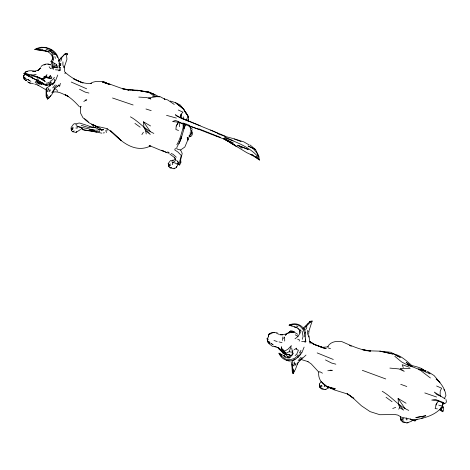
<?xml version="1.0" encoding="UTF-8"?>
<svg xmlns="http://www.w3.org/2000/svg" width="470" height="470" viewBox="0 0 470 470"><rect width="100%" height="100%" fill="white"/><g stroke="black" fill="none" stroke-linecap="round" stroke-linejoin="round"><path stroke-width="0.7" d="M67.398 54.749L67.333 53.662C64.384 53.515 62.927 56.447 60.824 57.922L59.185 60.812L59.402 65.036L60.918 63.509L59.338 65.806L60.947 64.925L59.455 65.894M292.405 371.271L292.416 369.538M307.68 330.334L307.644 333.9L308.89 337.031M300.447 354.204L298.333 356.113L297.886 357.464L300.753 354.421L300.982 352.03M38.058 83.155L37.177 82.438L37.206 80.834L36.666 80.194L38.299 80.793M52.963 58.333L52.493 57.087L52.364 59.261L50.989 61.364L56.529 64.466L58.004 67.874L53.38 67.292L52.452 62.099C53.727 59.514 53.703 56.142 51.747 53.897M445.125 398.913L440.096 395.746L440.231 391.064L441.624 388.214L436.589 385.993M35.943 79.371L35.926 79.9L36.801 80.388M177.29 164.206L178.406 163.954L179.593 165.041L180.827 162.72L180.885 160.881L180.069 160.1M282.922 353.088L282.394 350.297L282.294 352.253L282.946 353.058L282.969 352.306C284.808 355.467 289.15 353.293 291.394 355.96L287.305 354.233L289.755 354.821L287.082 354.515M268.382 336.878L268.464 334.763L270.321 333.301C280.038 331.473 269.157 332.449 268.464 334.763L268.388 336.708L267.312 338.741L267.636 339.916M60.037 69.366L59.725 70.177L58.691 70.788L59.978 70.659L60.037 69.366L58.997 62.915M178.676 164.435L178.718 163.66M278.44 348.452L278.487 347.677L282.846 351.913M292.416 332.143L292.475 331.091L290.413 331.567L288.286 332.819L293.262 331.955M52.781 57.998L52.323 55.572M54.567 79.16L54.931 81.992L52.523 85.005L52.769 83.595L54.538 81.663M187.982 121.272L188.094 119.339M81.234 106.302L80.458 106.761L80.487 112.959L82.926 117.682L87.714 121.595M292.581 367.346L292.346 370.889L292.129 368.715M54.32 89.635L51.694 94.793L47.564 99.135L46.777 96.285L46.307 90.311L47.123 87.72L50.178 85.64L50.167 84.4M80.605 129.438L76.087 132.37L72.592 131.747L71.399 130.454L71.099 127.593L73.238 124.544L74.178 123.733L77.65 123.722M292.922 372.357L292.839 373.368L293.574 373.386L294.079 371.294L292.745 368.515L292.199 364.52L292.581 361.113L293.468 359.944M300.083 330.416C300.453 334.099 297.915 336.961 294.995 338.799M178.624 121.759L176.232 126.042L175.874 129.52L178.553 130.478M308.661 334.211L308.937 331.52M106.878 130.936L107.154 128.739M56.065 67.856L56.529 64.466L54.367 67.386L54.05 63.397M282.382 340.433L282.887 336.908M305.994 355.067L298.92 361.659L297.434 363.927L295.424 369.455L292.839 373.368L292.228 371.241L292.369 367.217M304.378 336.914C305.324 333.541 303.814 329.84 301.323 327.508C298.409 323.495 293.309 324.617 289.138 325.158L295.918 327.384M415.186 419.792C425.244 417.953 436.219 414.94 442.499 406.28L443.087 402.69M188.012 120.761L188.693 116.725L186.461 113.693L188.517 117.353L188.693 116.725L187.559 117.406L185.967 120.808M305.206 338.224C308.144 328.683 297.939 320.452 289.138 325.158L291.659 325.845M191.302 130.977L191.707 131.418L191.366 132.851L191.883 134.391M436.606 403.043L435.149 408.612L437.341 408.859M179.593 165.041L179.094 164.312L181.244 155.453L178.059 152.157L174.74 149.889L175.363 148.273M49.896 84.512L49.638 85.869L50.178 85.64M305.576 339.763L305.841 341.537L304.983 342.289L305.576 339.763L305.324 338.459M50.754 84.976L50.907 84.206L52.769 83.595L46.953 85.481L44.133 84.723L37.224 80.112M58.527 61.564L58.774 60.319L63.015 56.241M225.142 136.094L180.38 117.77L181.109 114.145L182.971 112.171L178.253 110.009M442.952 408.201L443.263 406.809M176.861 144.69C180.721 138.333 181.925 130.883 184.305 123.963M299.173 341.097L299.449 339.88L297.639 339.205M414.881 421.038L417.137 419.034M60.372 83.302L59.62 86.504L58.879 85.017L54.021 89.453L51.806 92.784M43.587 78.754L44.08 76.698L51.406 78.255L51.882 77.098L49.908 76.393L50.502 75.494L48.551 77.344M269.874 342.148L269.663 343.752L268.646 343.2L269.081 341.431M302.322 339.305L303.062 336.367L302.163 331.262M181.355 136.582L180.286 140.73L181.391 137.786L179.058 143.656M53.192 69.495L53.486 68.426L52.299 68.326M180.21 117.341L181.109 114.145L182.178 119.016M30.997 74.695L23.958 73.426C30.532 78.079 38.552 79.976 45.191 84.547L47.423 84.342L50.049 83.319L50.883 80.617L52.699 79.718L54.367 77.309M308.743 331.562L312.168 321.045L309.883 321.598L302.944 328.483M190.456 134.126L189.968 135.642L190.679 136.67L191.866 135.431L192.618 132.828L192.248 131.806L191.296 132.023M292.904 350.549L291.77 355.655M295.965 363.298L295.301 365.308L294.179 361.912L293.956 366.001L292.199 364.52M183.852 128.234L185.086 124.521M181.261 138.133L184.316 127.764L183.682 128.927M286.665 352.729L289.179 351.772L291.394 345.585L287.993 349.175L284.35 351.319L282.282 348.758M101.867 133.169L90.334 130.924L85.094 130.413L82.491 129.673L81.915 128.392L81.469 128.757L84.8 129.949L96.744 132.047L90.111 130.008M67.333 53.662L66.564 55.701L66.946 59.249L64.278 67.316L64.46 66.064L64.719 71.91C69.948 76.769 76.287 80.64 83.078 82.967L73.344 78.672C78.954 81.733 85.199 84.195 91.709 83.349M178.312 164.189L176.174 167.667L174.006 168.759L170.075 167.861L168.777 166.568L168.225 163.501L170.481 160.581L172.243 160.499L173.036 160.017M176.174 167.667L176.685 166.345M45.978 77.162L46.982 74.583L44.462 77.55M57.763 75.047L55.677 80.288L55.002 80.746M304.113 347.107L301.828 352.847L300.97 353.211M50.384 89.899L49.655 91.603L48.598 88.472L47.84 90.081L47.964 91.721L46.307 90.311M180.321 140.63L176.973 147.081L176.679 148.508L177.707 149.313L180.592 150L184.845 146.998L190.391 133.827M60.765 61.3L61.705 59.114L61.67 57.358M297.081 364.403L297.962 362.411M42.118 84.594L41.771 84.359L42.159 83.525L41.507 83.66L40.502 82.174M444.367 398.625L445.924 395.44C445.155 389.025 441.042 382.962 436.113 379.037L440.096 382.345M286.43 333.776L285.243 335.286L286.659 334.429M293.362 353.041C292.499 355.626 289.602 357.623 286.859 356.765M184.522 127.188L186.161 124.068M47.411 98.236L48.228 96.72L46.377 93.477M305.535 330.016L306.745 327.819L306.722 325.916L308.702 323.683L312.168 321.045M307.474 324.794L308.191 323.583M38.375 83.084L39.58 84.03L39.815 83.642L41.771 84.359L41.507 83.66M176.232 126.042L178.553 122.229L198.628 129.291L216.47 136.282M299.331 353.064L301.006 350.268M298.009 354.821C296.617 357.87 293.104 359.397 289.884 359.509C285.008 360.537 281.888 356.348 279.027 353.187L285.454 356.554M303.843 329.523L305.753 326.486L306.722 325.916M283.058 352.007L282.123 349.944L285.026 352.717L284.303 353.851L286.506 354.157L284.35 351.319M141.875 134.596L143.397 132.246M435.79 405.064L438.434 400.992L443.686 403.466L442.64 403.93M302.169 357.447L301.041 359.174L299.296 360.514M56.606 85.176L55.572 86.75L54.009 88.008M398.707 409.194L399.747 407.631L398.448 404.13L398.096 398.478L406.062 403.242M23.618 77.667L23.5 75.629L24.933 73.949M298.133 360.666L300.888 357.406M321.909 382.134L326.532 386.399L335.316 388.702C326.403 388.455 317.414 381.599 318.772 372.081L319.823 371.717L322.455 373.192M326.027 389.377L325.04 389.624L321.145 388.719L319.964 387.48L319.377 384.025L321.28 381.346M48.434 98.606L50.819 95.692M52.716 87.89L55.26 84.941M191.519 130.789L192.042 130.073L192.013 128.868L189.621 126.835M76.087 132.37L76.733 131.5M298.521 356.101C293.891 363.845 281.742 361.43 279.027 353.187L281.277 354.686M283.528 338.412L284.638 336.984L284.697 341.05M320.105 346.754L323.713 348.082L314.213 344.428L322.261 347.318L327.643 346.913C330.345 341.496 336.585 340.821 341.99 341.69C351.108 345.62 360.367 350.103 370.46 351.055L362.67 349.745L370.707 350.908M171.797 161.363L175.322 159.171L174.464 157.244M57.622 86.515L58.879 85.017M40.538 67.721L37.829 70.676L39.515 69.055L37.688 70.318L33.805 71.663M41.06 66.581L42.253 65.377L44.615 64.496M37.483 80.235L38.205 79.401L37.5 76.915L44.28 80.135M319.377 384.025L319.964 387.48L322.003 385.189L319.629 386.205M26.103 71.951L24.945 72.462L25.486 71.869M53.803 91.356L53.11 92.126C58.662 90.839 63.662 94.546 68.544 96.579L65.201 94.658M73.144 128.633L71.399 130.454L73.144 127.247L70.982 129.015M310.323 321.48L309.689 322.132L311.058 321.016M289.467 332.161L290.848 331.05L291.394 331.086L290.172 331.344L290.848 331.05M174.006 168.759L174.675 168.09M63.344 55.548L65.013 53.903L65.765 53.85M284.062 353.475L286.165 354.492L286.506 354.157L285.971 354.351L285.026 352.717M295.148 358.851L293.832 360.12L292.44 360.549M50.049 83.319L51.453 82.021M412.965 420.051L411.144 421.42L406.826 422.906L402.467 421.831L401.151 420.532L400.317 416.943L401.151 420.532L403.707 419.986M304.736 333.118L305.606 332.319M401.151 420.532L403.56 418.347L400.787 419.234M39.515 69.055L39.092 69.437L40.825 68.103L39.95 68.737M46.9 87.843L46.113 88.548L46.089 96.174L47.564 99.135M295.131 355.59L296.717 354.186L298.415 350.179L296.112 349.245L296.658 348.147L294.103 349.704M177.613 161.38L178.394 162.508L176.503 164.001L175.281 162.972L172.232 162.561L172.713 164.277L172.155 164.529M293.027 331.99L292.734 332.231L294.373 332.225L294.097 331.72L291.171 332.337M268.464 334.763L270.321 333.301L270.832 333.994L269.915 333.653M170.44 165.311L168.777 166.568L170.381 163.889L168.325 165.246M49.127 51.201L51.471 50.026L56.118 54.667L57.587 57.54M28.558 76.293L29.434 75.717L32.6 77.209M287.023 333.295L287.446 333.03M39.58 84.03L40.085 83.731M72.592 131.747L74.166 130.83M442.346 404L443.615 403.988L445.783 402.954L446.412 401.915L446.03 399.582M52.693 67.457L50.537 68.673L49.139 66.734M65.518 54.35L66.481 53.809L65.013 53.903M83.795 101.455L86.785 99.846L85.088 100.151M289.079 332.184L290.483 331.426M328.73 387.938L325.04 389.624M24.945 72.462C28.106 70.089 32.066 70.571 35.655 71.346M327.196 387.227L328.301 386.693M64.778 73.396L65.636 72.985M49.708 82.038L47.535 83.049L46.078 83.161M32.124 75.359L36.19 74.295M45.696 64.225L44.074 64.913L45.572 64.161L48.175 63.926L49.186 64.643L47.928 64.46M289.796 331.403L291.394 331.086M172.232 162.561L174.441 161.639L175.428 160.476L175.428 159.571L174.84 157.814L169.923 154.142M392.714 408.495L395.705 407.373M90.581 83.478L92.214 82.409L96.133 81.404L104.023 81.721L109.387 84.465M41.448 78.96L44.045 78.044M46.765 51.353L34.903 49.444C43.551 44.139 57.023 49.097 58.556 59.52M319.964 387.48L322.068 386.775M175.645 102.789L183.453 108.811L185.961 113.135L183.67 109.293L180.11 104.892L175.645 102.789L183.67 109.293L186.073 113.229L184.428 111.014M286.165 354.492L287.205 354.204M42.688 50.39L34.903 49.444L42.271 47.476L45.931 47.823L51.471 50.026L51.453 49.315M289.884 332.772L287.088 333.436M286.371 333.929L282.376 334.705L279.914 334.499M421.443 418.147L423.241 417.73M170.075 167.861L171.82 167.467M35.485 71.158L32.73 71.699L34.198 71.411M53.38 67.292L52.781 67.41L50.989 61.364M415.128 419.969L412.965 420.368L411.649 420.039L410.351 418.952M279.955 334.793L282.646 334.91M288.85 357.529L290.636 357.259M156.598 96.673L148.455 97.819L150.917 98.988L146.687 97.554L138.768 97.09M304.801 341.279L301.67 341.514M78.008 123.246L79.612 123.028L86.233 125.126M48.522 78.108L49.62 77.973M39.445 83.29L40.855 83.125L41.771 84.359L37.676 81.98L41.771 84.359M406.826 422.906L408.083 422.753M103.188 132.94L104.475 132.798M274.016 332.631L277.224 332.778M327.819 370.736L332.313 370.319L330.04 370.201M410.11 368.421L400.123 368.509L404.265 371.347L398.83 368.909L389.889 368.098M289.138 325.158L292.387 324.911M41.337 79.183L42.576 79.095M89.647 129.426L94.705 130.225L97.784 130.049M75.647 124.797L76.71 124.744L77.344 128.087L75.835 128.022M327.643 346.913L328.483 346.884M37.177 82.438L37.894 82.973M152.574 96.726L160.064 96.62L164.929 99.282L164.165 98.882L167.72 99.963L174.253 104.446M34.903 49.444L42.553 49.256M366.559 350.726L380.459 351.178L392.92 354.045L379.778 351.172L390.752 352.259L400.34 357.388L395.699 355.349M55.407 69.795L58.656 70.012M324.106 386.405L324.864 386.44L324.406 384.578M268.364 339.234L267.101 338.512L267.495 340.333M51.406 78.255L47.505 77.955L45.672 77.162L44.832 78.608L42.441 78.889L31.425 74.636M289.426 358.058L286.87 357.811L283.851 356.73M321.145 388.719L323.301 388.925M130.713 89.993L128.662 89.782L137.863 90.234L149.013 92.467L153.073 95.304L158.161 96.896M132.076 90.134L138.221 90.775L122.676 88.818M33.452 83.813L29.269 82.779L27.483 81.721M27.313 71.393L26.508 71.299L26.996 71.387M287.84 357.312L289.097 357.459M406.139 419.751L407.096 419.863L406.509 417.936M89.506 127.07L95.851 127.834M275.632 346.748L274.55 346.613L276.231 346.978M48.604 64.19L50.184 64.396L50.56 64.854L48.251 64.273M139.073 90.581L148.667 91.885L154.765 94.67L148.32 92.014L155.247 94.717L159.383 97.014M438.434 400.992L431.713 400.064L435.349 399.418L442.846 402.302L444.79 403.524M35.55 81.563L37.477 82.003M289.179 351.772L292.363 352.236L291.7 348.017M402.467 421.831L405.105 422.219M324.958 384.93L326.532 386.399L334.147 389.853L347.553 394.03L353.898 398.431L347.124 393.584L353.511 398.466L361.454 405.81L370.113 411.638L379.872 414.722L395 414.54L397.785 415.081L401.562 417.248L414.24 419.933L414.111 419.234M95.169 131.312L99.493 131.8L98.935 129.385M23.5 75.629L24.099 77.744L25.409 77.955M95.804 127.623L91.033 126.806L86.85 125.384M309.883 321.598L310.934 321.786M324.312 348.305L326.209 348.652L315.264 344.763L309.524 341.414M274.75 346.725L272.324 346.278L269.204 343.823M139.096 90.616L149.013 92.467M122.658 88.877L128.956 90.181L120.966 88.137L109.052 83.848L102.401 82.121L110.033 84.436L103.418 82.044L107.977 83.977M94.705 130.225L77.198 126.348L81.263 127.817M419.146 369.896L421.948 370.483M28.899 74.519L23.958 73.426L28.188 75.641M42.641 49.943L48.792 51.771M34.715 84.065L38.581 85.27M189.968 132.981L191.625 133.363M286.424 360.378L289.385 361.066M99.152 129.368L101.89 130.02L98.588 129.297L95.187 127.417M44.104 50.56L47.041 51.306M88.942 93.06L85.117 92.085L79.489 89.206M294.197 326.844L297.228 327.825M279.021 341.907L281.988 342.677M23.794 75.57L24.757 75.823M441.13 407.396L442.47 407.748M166.533 115.332L176.385 118.082M335.844 364.18L331.579 363.04L325.469 359.938M421.038 368.927L423.123 369.49L425.362 371.077M89.347 127.746L81.216 125.355M426.255 371.059L418.606 368.944L425.685 371.036M308.144 361.647L301.076 359.491M190.655 132.182L191.443 132.417M438.716 405.122L442.499 406.28M170.299 101.032L175.792 102.748M234.413 138.914L243.865 141.899L249.212 144.983M145.964 108.981L151.199 110.644M30.709 75.247L37.659 77.521M25.932 74.054L23.958 73.426L29.434 75.717M393.161 353.822C400.563 355.244 406.239 360.519 411.644 365.419C415.533 366.629 419.569 367.111 423.123 369.49L422.336 369.238M182.448 123.451L178.236 122.083L178.553 122.229L172.566 121.536L175.41 120.438L179.117 121.783M224.572 137.833C237.003 142.087 250.257 147.404 258.899 157.714L259.475 160.053L252.231 154.489M133.127 104.992L112.536 97.995M328.371 347.982L330.492 348.687M273.987 340.486L277.188 341.555M284.039 353.693L284.679 353.904L284.297 353.452M51.212 65.965L53.133 66.628M424.792 392.926L436.606 397.038M283.357 353.452L284.679 353.904M326.532 386.399L334.84 389.278L327.578 386.693M182.865 122.958L189.392 125.279M409.446 367.264L402.179 364.685L403.278 367.64M400.728 384.325L406.803 386.516M385.764 378.961L362.329 370.325M216.27 136.2L223.697 138.932L230.688 142.122L236.005 145.935L223.585 138.521L246.844 152.709L252.496 155.364M39.815 83.642L38.129 83.02L38.986 83.731L38.223 82.82M217.651 133.674L225.118 136.447L233.161 138.527L241.051 141.593M188.676 125.596L198.675 129.315M217.04 136.024L220.312 137.269M28.494 82.538L30.368 83.255M198.869 128.821L216.694 135.895M276.648 333.365L279.027 334.293M237.603 145.224L248.248 149.466L237.603 145.224L242.009 148.203M333.289 359.468L317.174 352.917M45.285 84.812L46.953 85.481L45.79 84.77M200.138 125.678L177.096 116.325L175.363 114.733L180.38 117.77M164.418 151.487L168.648 153.214M171.156 153.502L172.983 154.248L176.297 157.209M349.421 345.415L351.366 346.231M46.031 49.144L49.779 50.719L56.118 54.667L54.391 54.608L53.034 54.015L49.779 50.719M86.674 88.818L71.24 82.05M267.266 340.315L267.671 341.878L268.182 342.089M413.753 420.456L415.034 421.003M440.784 396.269L436.883 394.577L434.268 392.056L440.096 395.746M224.913 137.081L233.096 140.636M177.889 163.783L179.094 164.312M292.029 331.303L292.692 331.597L292.475 331.091M210.572 130.037L217.686 133.221M100.756 128.727L91.65 124.215L93.7 126.489M253.113 148.432L255.615 149.607L258.553 156.41L257.137 153.144L253.113 148.432L248.101 145.994L255.615 149.607L250.169 145.077M31.796 77.427L32.988 77.985M275.532 346.613L277.823 347.818M32.289 78.008L37.847 80.646M188.946 135.836L190.679 136.67L189.475 136.077M44.08 76.698L45.32 77.297M166.744 152.709L161.627 150.236L164.106 151.44C158.889 149.889 154.195 147.163 149.102 145.735L150.888 145.788C135.219 153.831 120.884 141.734 110.62 130.719M47.552 51.553C49.608 52.617 51.506 54.444 52.258 56.67M130.425 116.83C138.885 121.448 144.93 129.538 153.849 133.404M382.204 391.263C391.763 396.704 398.484 406.098 408.753 410.392M224.19 138.503L233.267 142.986M296.564 326.039L297.998 326.75M295.242 334.834L298.062 336.279M283.909 355.49L285.19 356.148M409.258 365.919L401.633 361.959L394.806 356.295M441.659 410.04L439.973 409.141L442.476 411.509L440.461 407.995L441.406 408.659L441.659 410.04L442.869 411.773L443.451 410.504L443.057 406.914L441.976 405.792M42.882 80.159L45.243 81.433L37.5 76.915M99.188 128.075L92.396 124.386L97.795 127.247M223.697 138.932L230.547 142.686M230.047 142.68L237.003 146.769M37.682 85.011L45.473 89.5M410.945 366.265L407.249 364.132C414.522 368.28 422.595 370.289 430.073 373.967L427.4 371.329L434.104 375.565L438.951 381.405M442.476 411.509L439.244 409.587M295.889 327.026L299.12 329.435M146.217 133.991L145.729 130.995L143.885 127.088L143.479 121.83L150.553 125.96M65.248 94.705C70.794 97.684 75.312 102.184 79.477 106.837M30.879 81.328L27.589 79.342L29.569 80.546M295.048 332.643L297.627 334.252M24.099 77.744L26.338 79.036L26.684 80.458L25.492 80.276L24.105 79.036L23.588 77.462L24.675 79.471L24.105 79.036M399.747 407.631L403.589 410.14L398.448 404.13M309.66 341.649L314.089 344.51L309.636 341.443L308.984 335.821M250.375 154.207L258.5 159.207L255.933 156.481L259.475 160.053M307.539 361.406L311.252 363.915L318.772 372.081M273.393 344.998L270.99 343.3L272.582 344.569M52.364 59.261L53.251 59.901M134.925 123.393L140.16 127.182M35.121 82.209L36.684 83.337M386.04 397.256L392.08 401.744M188.4 125.608L190.233 126.994L190.984 131.635M145.729 130.995L150.312 134.455L143.885 127.088M412.237 366.911L406.162 362.323L411.626 366.559M421.449 371.141L430.397 377.962M167.761 151.792L169.453 153.12M84.594 118.751L89.476 123.064L96.068 126.13L107.137 128.633L113.006 133.127L121.442 140.7L110.791 130.918M286.265 355.273L288.85 357.376M282.611 351.695L277.835 347.265M25.245 79.818L26.361 80.769M41.836 47.094L42.271 47.476M85.669 119.727L88.366 122.165M180.827 162.72L180.327 161.275L182.213 153.42L180.592 150M443.85 389.618L444.544 390.264M39.069 81.057L40.855 83.125M282.858 351.871L278.957 348.176L282.482 351.607M278.593 348.652L282.253 352.142M36.913 80.758L37.723 81.539L37.206 80.834L37.5 82.949M285.971 354.351L284.426 351.678L282.558 349.58M42.212 82.773L44.133 84.723M280.843 349.275L282.029 350.503M281.665 348.481L281.277 348.059L281.718 346.766L281.383 348.393L281.794 348.94M184.487 110.996L186.367 113.158L188.517 117.353M59.367 66.687L60.583 68.103M59.308 66.628L59.996 67.445M58.774 60.319L59.185 60.812M267.812 339.393L267.101 338.512L267.577 340.832L269.727 342.765L269.909 343.441M279.027 353.187L281.659 356.507M176.632 160.194L178.394 162.508M267.671 341.878L268.646 343.2M188.188 116.76L188.476 117.153M143.479 121.83L150.494 131.77M54.62 88.595L55.254 89.494M298.591 328.741L299.32 329.799L300.13 333.189M398.096 398.478L405.081 408.612M305.377 340.803L305.841 341.537M300.442 329.817L301.111 331.045M283.616 350.191L284.426 351.678M59.725 70.177L59.978 70.659M257.137 153.144L259.199 157.133M81.915 128.392L82.491 129.673M56.623 89.277L57.44 91.256M63.991 67.886L62.904 65.083L62.939 61.828M282.611 352.001L282.358 349.892M105.768 130.49L106.408 132.587M54.878 56.582L55.337 58.356M309.636 341.443L310.106 343.447M293.574 373.386L292.745 368.515M168.225 163.501L168.442 164.729M291.118 361.624L292.175 368.562M47.006 76.528L47.229 77.832M183.559 116.83L183.964 119.686M58.95 65.277L59.179 67.392M182.912 123.216L183.335 128.198M285.408 352.635L285.437 353.117M282.411 351.39L282.493 352.753L282.394 350.297M179.376 122.605L179.505 126.741M80.458 106.761L80.493 107.794M294.097 331.72L294.097 332.372M103.606 129.755L101.69 129.973L103.606 129.755M425.75 415.791L415.915 417.548L425.75 415.791M187.83 138.879L187.213 137.387L188.029 140.119L187.83 138.879"/></g></svg>
